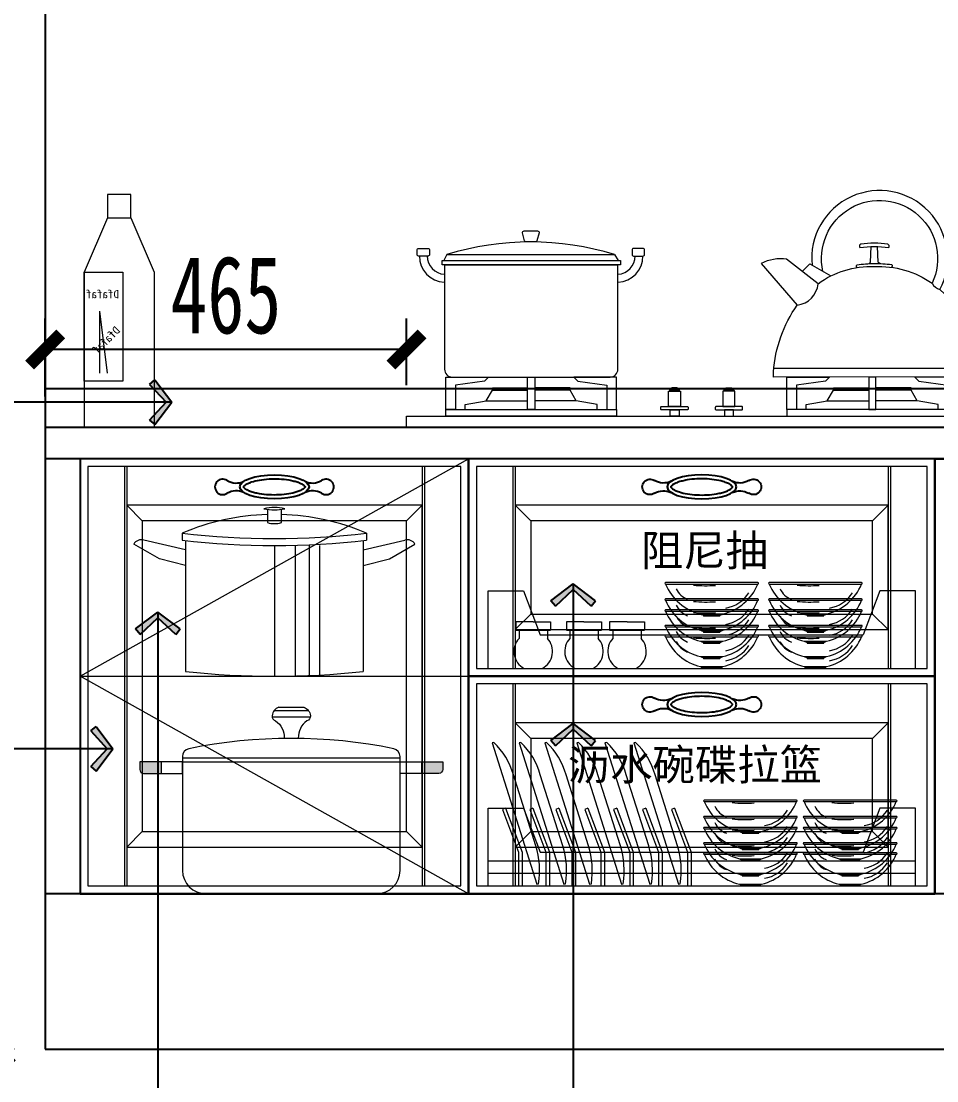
# Model space of a CAD drawing. Header units: millimetres. Extents: x 3104083 to 3173399, y -3165492 to -3044687.
# Drawn here: x 3114856 to 3116034, y -3121134 to -3119770 of the extents above; entities that cross this region are included whole.
import ezdxf

# ---------------------------------------------------------------- set-up
doc = ezdxf.new("R2010")
doc.units = ezdxf.units.MM
doc.header["$LTSCALE"] = 500
doc.header["$MEASUREMENT"] = 0
doc.header["$PDMODE"] = 2
doc.linetypes.add('ACAD_ISO03W100', pattern=[30, 12, -18])
doc.layers.get('0').update_dxf_attribs({"linetype": 'CONTINUOUS'})
doc.layers.get('DEFPOINTS').update_dxf_attribs({"linetype": 'CONTINUOUS'})
for name, color, linetype in [('D-节点尺寸', 5, 'CONTINUOUS'), ('W-基础引线', 35, 'CONTINUOUS'), ('ZB_厨柜', 7, 'CONTINUOUS'), ('台面', 4, 'CONTINUOUS'), ('柜体', 2, 'CONTINUOUS')]:
    doc.layers.add(name, color=color, linetype=linetype)
for name, color, linetype, lineweight in [('墙体', 6, 'CONTINUOUS', 25), ('家具1', 65, 'CONTINUOUS', 9), ('电器', 85, 'CONTINUOUS', 15), ('辅助线', 252, 'CONTINUOUS', 13)]:
    doc.layers.add(name, color=color, linetype=linetype, lineweight=lineweight)
doc.styles.add('DIM', font='SimSun.ttf', dxfattribs={"width": 0.7})
doc.styles.add('STYLE1', font='SimSun.ttf')
doc.styles.add('ZB_宋体', font='SimSun.ttf', dxfattribs={"height": 80})
doc.dimstyles.new('40', dxfattribs={"dimscale": 40, "dimtxt": 2.5, "dimasz": 1, "dimexe": 1, "dimexo": 1, "dimgap": 0.5, "dimtad": 1, "dimdec": 0, "dimzin": 0, "dimdsep": 46, "dimtxsty": 'DIM', "dimblk": 'ARCHTICK', "dimcen": 0, "dimclrd": 5, "dimclre": 5, "dimclrt": 35, "dimadec": 0, "dimazin": 0, "dimtfac": 0.5, "dimtdec": 0, "dimtix": 1, "dimtmove": 2, "dimatfit": 2, "dimldrblk": 'A', "dimfxl": 0, "dimtolj": 1, "dimtzin": 0, "dimlwd": -1, "dimlwe": -1, "dimarcsym": 0})
doc.dimstyles.new('基础引线', dxfattribs={"dimtxt": 3, "dimasz": 0.7, "dimexe": 2, "dimexo": 6, "dimgap": 1, "dimtad": 1, "dimdec": 0, "dimdsep": 46, "dimtxsty": 'Standard', "dimblk1": 'A', "dimblk2": 'A', "dimsah": 1, "dimcen": 3, "dimdle": 200, "dimclrd": 256, "dimclre": 256, "dimclrt": 2, "dimadec": 0, "dimazin": 0, "dimtfac": 1, "dimtdec": 0, "dimtix": 1, "dimtmove": 1, "dimatfit": 3, "dimldrblk": 'A', "dimfxl": 0, "dimtvp": 1, "dimtolj": 1, "dimtzin": 0, "dimarcsym": 0})

# ---------------------------------------------------------------- blocks, each defined once
blk = doc.blocks.new('双灶具立面')
at = {"layer": '电器'}
for p, q in [((216302.5, -105478.6), (216298.7, -105486.2)), ((216302.5, -105478.6), (216518.5, -105478.6)), ((216518.5, -105478.6), (216523, -105486.2)), ((216299.6, -105491.9), (216299.6, -105626.2)), ((216299.6, -105491.9), (216522.7, -105491.9)), ((216522.7, -105626.2), (216522.7, -105491.9)), ((216760.1, -105500.3), (216769.6, -105490.5)), ((216769.6, -105490.5), (216797, -105506)), ((216309.6, -105636.2), (216512.7, -105636.2)), ((216723.4, -105624.8), (216977.5, -105624.8)), ((216353.3, -105666.7), (216406.6, -105666.7)), ((216469.1, -105666.7), (216415.8, -105666.7)), ((216792.2, -105666.7), (216845.5, -105666.7)), ((216908, -105666.7), (216854.6, -105666.7))]:
    blk.add_line(p, q, dxfattribs=at)
for points in [[(216786.7, -105500.2, -1.405435), (216927.1, -105515.6, 0.16979), (216937.3, -105523.7, 1.338865), (216772.6, -105492.2, 1.385235)], [(216845.6, -105490.4, 0.05089), (216847.7, -105488.5), (216848.5, -105468.2)], [(216859.7, -105490.2, -0.046424), (216857.8, -105488.5), (216857, -105468.2)], [(216780.4, -105516.1), (216739.9, -105484.5, 0.158704), (216707.2, -105490.2), (216753.6, -105543.6)], [(216780.4, -105516.1, -0.168283), (216852.7, -105494.1, -0.168061), (216927.1, -105515.6, -0.168061)], [(216830.5, -105495.4, -0.40785), (216830.5, -105491.8, -0.035387), (216852.7, -105490.2, -0.037521), (216875, -105491.4, -0.40785), (216875, -105495)], [(216937.3, -105523.7, -0.251111), (216977.1, -105636, -0.251111)], [(216977.1, -105636), (216723, -105636.3), (216723, -105629.6, -0.137974), (216753.6, -105543.6)]]:
    blk.add_lwpolyline(points, format="xyb", dxfattribs=at)
for points in [[(216401.9, -105448.1), (216419.3, -105448.1, -0.493574), (216421.3, -105450.7), (216418.5, -105460.8, -0.339069), (216416.6, -105462.3), (216404.4, -105462.3, -0.344102), (216402.5, -105460.8), (216400, -105450.6, -0.487982)], [(216266.2, -105470.8), (216278.4, -105470.8, -0.414214), (216280.4, -105472.8), (216280.4, -105478.5, -0.414214), (216278.4, -105480.5), (216266.2, -105480.5, -0.414214), (216264.2, -105478.5), (216264.2, -105472.8, -0.414214)], [(216555.1, -105470.8), (216542.9, -105470.8, 0.414214), (216540.9, -105472.8), (216540.9, -105478.5, 0.414214), (216542.9, -105480.5), (216555.1, -105480.5, 0.414214), (216557.1, -105478.5), (216557.1, -105472.8, 0.414214)], [(216871.4, -105469.5, 0.402537), (216870.3, -105465.1, 0.067385), (216835.2, -105465.1, 0.402537), (216834.1, -105469.5, -0.07149)], [(216578.9, -105674.3), (216612.1, -105674.3, -0.414214), (216613.1, -105675.3), (216613.1, -105677.5, -0.414214), (216612.1, -105678.5), (216578.9, -105678.5, -0.414214), (216577.9, -105677.5), (216577.9, -105675.3, -0.414214)], [(216682.3, -105674.3), (216649.1, -105674.3, 0.414214), (216648.1, -105675.3), (216648.1, -105677.5, 0.414214), (216649.1, -105678.5), (216682.3, -105678.5, 0.414214), (216683.3, -105677.5), (216683.3, -105675.3, 0.414214)]]:
    blk.add_lwpolyline(points, format="xyb", close=True, dxfattribs=at)
for points in [[(216296.4, -105486.2), (216525.9, -105486.2), (216525.9, -105491.9), (216296.4, -105491.9)], [(216406.6, -105636.2), (216415.8, -105636.2), (216415.8, -105678), (216406.6, -105678)], [(216854.6, -105636.2), (216845.5, -105636.2), (216845.5, -105678), (216854.6, -105678)], [(216589.3, -105653.3), (216601.9, -105653.3), (216598.9, -105650), (216592.3, -105650)], [(216672, -105653.3), (216659.3, -105653.3), (216662.3, -105650), (216669, -105650)], [(216587.8, -105654.3), (216603.4, -105654.3), (216603.4, -105674.3), (216587.8, -105674.3)], [(216589.3, -105654.3), (216601.9, -105654.3), (216601.9, -105653.3), (216589.3, -105653.3)], [(216673.4, -105654.3), (216657.9, -105654.3), (216657.9, -105674.3), (216673.4, -105674.3)], [(216672, -105654.3), (216659.3, -105654.3), (216659.3, -105653.3), (216672, -105653.3)], [(216301.2, -105678), (216521.1, -105678), (216521.1, -105686.5), (216301.2, -105686.5)], [(216589.8, -105678.5), (216601.4, -105678.5), (216601.4, -105686.5), (216589.8, -105686.5)], [(216671.4, -105678.5), (216659.9, -105678.5), (216659.9, -105686.5), (216671.4, -105686.5)], [(216960, -105678), (216740.1, -105678), (216740.1, -105686.5), (216960, -105686.5)], [(216250.6, -105686.5), (217010.6, -105686.5), (217010.6, -105701.4), (216250.6, -105701.4)]]:
    blk.add_lwpolyline(points, close=True, dxfattribs=at)
for points in [[(216301.2, -105678), (216301.2, -105636.2), (216356.1, -105636.2), (216351.2, -105641.7), (216313.6, -105646.5), (216313.6, -105678), (216301.2, -105678)], [(216406.6, -105639.9), (216406.6, -105636.2), (216415.8, -105636.2), (216415.8, -105639.9), (216415.8, -105675.8)], [(216521.1, -105678), (216521.1, -105636.2), (216466.2, -105636.2), (216471.2, -105641.7), (216508.7, -105646.5), (216508.7, -105678), (216521.1, -105678)], [(216740.1, -105678), (216740.1, -105636.2), (216795, -105636.2), (216790.1, -105641.7), (216752.5, -105646.5), (216752.5, -105678), (216740.1, -105678)], [(216854.6, -105639.9), (216854.6, -105636.2), (216845.5, -105636.2), (216845.5, -105639.9), (216845.5, -105675.8)], [(216960, -105678), (216960, -105636.2), (216905.1, -105636.2), (216910.1, -105641.7), (216947.6, -105646.5), (216947.6, -105678), (216960, -105678)], [(216361.2, -105653), (216361.2, -105650), (216406.6, -105650)], [(216461.2, -105653), (216461.2, -105650), (216415.8, -105650)], [(216800.1, -105653), (216800.1, -105650), (216845.5, -105650)], [(216900.1, -105653), (216900.1, -105650), (216854.6, -105650)], [(216326.2, -105678), (216326.2, -105671.5), (216353.3, -105666.7), (216361.2, -105653), (216406.6, -105653)], [(216496.2, -105678), (216496.2, -105671.5), (216469.1, -105666.7), (216461.2, -105653), (216415.8, -105653)], [(216765.1, -105678), (216765.1, -105671.5), (216792.2, -105666.7), (216800.1, -105653), (216845.5, -105653)], [(216935.1, -105678), (216935.1, -105671.5), (216908, -105666.7), (216900.1, -105653), (216854.6, -105653)]]:
    blk.add_lwpolyline(points, dxfattribs=at)
for centre, radius, start, end in [((216410.5, -105827), 364.7, 72.7789, 107.2211), ((216300.8, -105480.6), 33.5, 179.7296, 267.0806), ((216300.8, -105480.5), 23.5, 179.8175, 267.062), ((216521.5, -105480.5), 23.5, 272.938, 0.1825), ((216521.5, -105480.6), 33.5, 272.9194, 0.2704), ((216750, -105513.4), 30.5, 276.759, 354.9341), ((216309.6, -105626.2), 10, 180, 270), ((216512.7, -105626.2), 10, 270, 0)]:
    blk.add_arc(centre, radius, start, end, dxfattribs=at)
blk = doc.blocks.new('182')
at = {"layer": 'ZB_厨柜', "color": 253}
for centre, radius, start, end in [((71329.5, -32480.6), 10, 55.1094, 304.8906), ((71346.9, -32452.8), 22.8, 239.4342, 295.2951), ((71445.2, -32452.8), 22.8, 244.7079, 300.5688), ((71462.5, -32480.6), 10, 234.9056, 124.8807), ((71346.9, -32508.5), 22.8, 64.7049, 120.5658), ((71445.2, -32508.4), 22.8, 59.4372, 115.298)]:
    blk.add_arc(centre, radius, start, end, dxfattribs=at)
blk.add_ellipse((71396, -32480.6), major_axis=(-44.6, 0), ratio=0.345562, dxfattribs=at)
blk.add_open_spline([(71356.4, -32480.6), (71356.4, -32480.6), (71356.4, -32480.7), (71356.4, -32480.8), (71356.5, -32480.9), (71356.7, -32481.3), (71356.8, -32481.5), (71357.3, -32482), (71357.5, -32482.3), (71358.6, -32483.2), (71359.5, -32483.8), (71361.9, -32485.1), (71363.4, -32485.8), (71366.6, -32487), (71368.5, -32487.6), (71372.5, -32488.6), (71374.6, -32489.1), (71380.7, -32490.1), (71384.9, -32490.6), (71393.4, -32491.1), (71397.8, -32491.1), (71406.4, -32490.7), (71410.6, -32490.2), (71418.3, -32489), (71421.8, -32488.1), (71426.8, -32486.5), (71428.6, -32485.8), (71431.5, -32484.4), (71432.7, -32483.7), (71434.2, -32482.6), (71434.6, -32482.2), (71435.2, -32481.5), (71435.4, -32481.2), (71435.6, -32480.9), (71435.6, -32480.8), (71435.7, -32480.6), (71435.7, -32480.6), (71435.7, -32480.6), (71435.7, -32480.5), (71435.6, -32480.4), (71435.6, -32480.2), (71435.3, -32479.9), (71435.2, -32479.7), (71434.7, -32479.2), (71434.5, -32478.9), (71433.4, -32478), (71432.4, -32477.3), (71429.9, -32476), (71428.5, -32475.3), (71425.1, -32474.1), (71423.2, -32473.5), (71419.1, -32472.5), (71416.9, -32472), (71410.7, -32471), (71406.5, -32470.6), (71397.9, -32470.1), (71393.5, -32470.1), (71384.9, -32470.6), (71380.8, -32471.1), (71373.1, -32472.4), (71369.6, -32473.3), (71364.7, -32474.9), (71363.1, -32475.6), (71360.3, -32476.9), (71359.2, -32477.6), (71357.8, -32478.7), (71357.4, -32479.1), (71356.8, -32479.8), (71356.6, -32480), (71356.5, -32480.4), (71356.4, -32480.5), (71356.4, -32480.6), (71356.4, -32480.6), (71356.4, -32480.6)], degree=3, knots=[0, 0, 0, 0, 0.09599, 0.09599, 0.19198, 0.19198, 0.28797, 0.28797, 0.38396, 0.38396, 0.56459, 0.56459, 0.74522, 0.74522, 0.92585, 0.92585, 1.10648, 1.10648, 1.409669, 1.409669, 1.712859, 1.712859, 2.016048, 2.016048, 2.319237, 2.319237, 2.516071, 2.516071, 2.712905, 2.712905, 2.839586, 2.839586, 2.966267, 2.966267, 3.06056, 3.06056, 3.154854, 3.154854, 3.249148, 3.249148, 3.343442, 3.343442, 3.437735, 3.437735, 3.532029, 3.532029, 3.714701, 3.714701, 3.897373, 3.897373, 4.080045, 4.080045, 4.262717, 4.262717, 4.567087, 4.567087, 4.871458, 4.871458, 5.175828, 5.175828, 5.480199, 5.480199, 5.672389, 5.672389, 5.86458, 5.86458, 5.989753, 5.989753, 6.114926, 6.114926, 6.208858, 6.208858, 6.283185, 6.283185, 6.283185, 6.283185], dxfattribs=at)
blk = doc.blocks.new('_ArchTick')
at = {"color": 0, "linetype": 'ByBlock', "const_width": 0.4}
blk.add_lwpolyline([(-0.5, -0.5), (0.5, 0.5)], dxfattribs=at)
blk = doc.blocks.new('*D1733')
at = {"layer": 'D-节点尺寸', "color": 5, "ltscale": 100}
for p, q in [((3114846.8, -3119593.4), (3114783.4, -3119593.4)), ((3114823.4, -3119593.4), (3114823.4, -3121093.4)), ((3114846.8, -3121093.4), (3114783.4, -3121093.4))]:
    blk.add_line(p, q, dxfattribs=at)
at = {"layer": 'DEFPOINTS', "color": 0, "ltscale": 100}
for p in [(3114886.8, -3119593.4), (3114823.4, -3121093.4), (3114886.8, -3121093.4)]:
    blk.add_point(p, dxfattribs=at)
at = {"layer": 'D-节点尺寸', "color": 5, "ltscale": 100, "xscale": 40, "yscale": 40, "zscale": 40}
for p, rotation in [((3114823.4, -3119593.4), 90), ((3114823.4, -3121093.4), 270)]:
    blk.add_blockref('_ArchTick', p, dxfattribs=dict(at, rotation=rotation))
at = {"layer": 'D-节点尺寸', "color": 35, "ltscale": 100, "insert": (3114753.4, -3120343.4), "char_height": 100, "attachment_point": 5, "rotation": 90, "style": 'DIM'}
blk.add_mtext('\\A1;1500', dxfattribs=at)
blk = doc.blocks.new('A')
for p, q in [((-1.435, 1.148), (-1.09, 1.437)), ((-1.09, 1.437), (0, 0)), ((-1.435, 1.148), (-0.369, 0)), ((-0.369, 0), (-2.127, 0)), ((-1.435, -1.148), (-0.369, 0)), ((-1.09, -1.437), (0, 0)), ((-1.435, -1.148), (-1.09, -1.437))]:
    blk.add_line(p, q)
for points in [[(-1.435, 1.148), (-1.09, 1.437), (-0.369, 0), (0, 0)], [(-1.435, -1.148), (-1.09, -1.437), (-0.369, 0), (0, 0)]]:
    blk.add_solid(points)
blk = doc.blocks.new('*D1734')
at = {"layer": 'D-节点尺寸', "color": 5, "ltscale": 100}
for p, q in [((3114886.8, -3120253.4), (3114886.8, -3120152.8)), ((3115351.8, -3120238.5), (3115351.8, -3120152.8)), ((3115351.8, -3120192.8), (3114886.8, -3120192.8))]:
    blk.add_line(p, q, dxfattribs=at)
at = {"layer": 'DEFPOINTS', "color": 0, "ltscale": 100}
for p in [(3114886.8, -3120192.8), (3115351.8, -3120278.5), (3114886.8, -3120293.4)]:
    blk.add_point(p, dxfattribs=at)
at = {"layer": 'D-节点尺寸', "color": 5, "ltscale": 100, "xscale": 40, "yscale": 40, "zscale": 40, "rotation": 180}
blk.add_blockref('_ArchTick', (3114886.8, -3120192.8), dxfattribs=at)
at = {"layer": 'D-节点尺寸', "color": 5, "ltscale": 100, "xscale": 40, "yscale": 40, "zscale": 40}
blk.add_blockref('_ArchTick', (3115351.8, -3120192.8), dxfattribs=at)
at = {"layer": 'D-节点尺寸', "color": 35, "ltscale": 100, "insert": (3115119.3, -3120122.8), "char_height": 100, "attachment_point": 5, "style": 'DIM'}
blk.add_mtext('\\A1;465', dxfattribs=at)
blk = doc.blocks.new('rewrw')
at = {"layer": '电器'}
for p, q in [((253217.7, -109583.3), (253217.7, -109483.3)), ((253217.7, -109483.3), (253263.5, -109483.3)), ((253240.3, -109483.3), (253236.2, -109484.8)), ((253240.3, -109483.3), (253261.6, -109539.9)), ((253263.5, -109483.3), (253284.8, -109539.9)), ((253275.4, -109483.3), (253271.4, -109484.8)), ((253275.4, -109483.3), (253296.8, -109539.9)), ((253309, -109483.3), (253304.9, -109484.8)), ((253309, -109483.3), (253330.3, -109539.9)), ((253346.2, -109483.3), (253342.1, -109484.8)), ((253346.2, -109483.3), (253367.5, -109539.9)), ((253383.4, -109483.3), (253379.3, -109484.8)), ((253383.4, -109483.3), (253404.7, -109539.9)), ((253420.6, -109483.3), (253416.5, -109484.8)), ((253420.6, -109483.3), (253441.9, -109539.9)), ((253457.8, -109483.3), (253453.7, -109484.8)), ((253457.8, -109483.3), (253479.1, -109539.9)), ((253496.1, -109474.6), (253614.9, -109474.6)), ((253624.4, -109474.6), (253743.2, -109474.6)), ((253722, -109483.3), (253700.6, -109539.9)), ((253767.7, -109483.3), (253722, -109483.3)), ((253767.7, -109583.3), (253767.7, -109483.3)), ((253236.2, -109484.8), (253257, -109539.9)), ((253271.4, -109484.8), (253292.2, -109539.9)), ((253304.9, -109484.8), (253325.7, -109539.9)), ((253342.1, -109484.8), (253362.9, -109539.9)), ((253379.3, -109484.8), (253400.1, -109539.9)), ((253416.5, -109484.8), (253437.3, -109539.9)), ((253453.7, -109484.8), (253474.5, -109539.9)), ((253496.1, -109495.6), (253614.9, -109495.6)), ((253624.4, -109495.6), (253743.2, -109495.6)), ((253496.1, -109509.7), (253614.9, -109509.7)), ((253624.4, -109509.7), (253743.2, -109509.7)), ((253541.2, -109513.1), (253569.8, -109513.1)), ((253544.6, -109514.3), (253566.4, -109514.3)), ((253544.9, -109515.5), (253566.1, -109515.5)), ((253669.5, -109513.1), (253698.1, -109513.1)), ((253672.9, -109514.3), (253694.7, -109514.3)), ((253673.2, -109515.5), (253694.4, -109515.5)), ((253496.1, -109529.5), (253614.9, -109529.5)), ((253541.2, -109534.1), (253569.8, -109534.1)), ((253544.6, -109535.3), (253566.4, -109535.3)), ((253544.9, -109536.5), (253566.1, -109536.5)), ((253624.4, -109529.5), (253743.2, -109529.5)), ((253669.5, -109534.1), (253698.1, -109534.1)), ((253672.9, -109535.3), (253694.7, -109535.3)), ((253673.2, -109536.5), (253694.4, -109536.5)), ((253767.7, -109551.5), (253217.7, -109551.5)), ((253257, -109539.9), (253257, -109583.3)), ((253261.6, -109539.9), (253261.6, -109583.3)), ((253284.8, -109539.9), (253700.6, -109539.9)), ((253292.2, -109539.9), (253292.2, -109583.3)), ((253296.8, -109539.9), (253296.8, -109583.3)), ((253325.7, -109539.9), (253325.7, -109583.3)), ((253330.3, -109539.9), (253330.3, -109583.3)), ((253362.9, -109539.9), (253362.9, -109583.3)), ((253367.5, -109539.9), (253367.5, -109583.3)), ((253400.1, -109539.9), (253400.1, -109583.3)), ((253404.7, -109539.9), (253404.7, -109583.3)), ((253437.3, -109539.9), (253437.3, -109583.3)), ((253441.9, -109539.9), (253441.9, -109583.3)), ((253474.5, -109539.9), (253474.5, -109583.3)), ((253479.1, -109539.9), (253479.1, -109583.3)), ((253496.1, -109542.4), (253614.9, -109542.4)), ((253541.2, -109548.2), (253569.8, -109548.2)), ((253544.6, -109549.4), (253566.4, -109549.4)), ((253544.9, -109550.6), (253566.1, -109550.6)), ((253624.4, -109542.4), (253743.2, -109542.4)), ((253669.5, -109548.2), (253698.1, -109548.2)), ((253672.9, -109549.4), (253694.7, -109549.4)), ((253673.2, -109550.6), (253694.4, -109550.6)), ((253217.7, -109567), (253767.7, -109567)), ((253541.2, -109568), (253569.8, -109568)), ((253544.6, -109569.2), (253566.4, -109569.2)), ((253544.9, -109570.4), (253566.1, -109570.4)), ((253669.5, -109568), (253698.1, -109568)), ((253672.9, -109569.2), (253694.7, -109569.2)), ((253673.2, -109570.4), (253694.4, -109570.4)), ((253217.7, -109583.3), (253767.7, -109583.3)), ((253541.2, -109580.9), (253569.8, -109580.9)), ((253544.6, -109582.1), (253566.4, -109582.1)), ((253544.9, -109583.3), (253566.1, -109583.3)), ((253669.5, -109580.9), (253698.1, -109580.9)), ((253672.9, -109582.1), (253694.7, -109582.1)), ((253673.2, -109583.3), (253694.4, -109583.3))]:
    blk.add_line(p, q, dxfattribs=at)
at = {"layer": '电器', "ltscale": 4}
for points in [[(253279.2, -109531.7), (253250.3, -109440.3, 0.131951), (253225.2, -109398.4), (253222.9, -109399.1), (253280.5, -109581.1), (253282.8, -109580.4, 0.113943)], [(253314, -109531.7), (253285, -109440.3, 0.131951), (253260, -109398.4), (253257.7, -109399.1), (253315.3, -109581.1), (253317.6, -109580.4, 0.113943)], [(253347.1, -109531.7), (253318.2, -109440.3, 0.131951), (253293.1, -109398.4), (253290.8, -109399.1), (253348.4, -109581.1), (253350.7, -109580.4, 0.113943)], [(253388.1, -109531.7), (253359.1, -109440.3, 0.131951), (253334.1, -109398.4), (253331.8, -109399.1), (253389.4, -109581.1), (253391.7, -109580.4, 0.113943)], [(253424.5, -109531.7), (253395.6, -109440.3, 0.131951), (253370.6, -109398.4), (253368.2, -109399.1), (253425.9, -109581.1), (253428.2, -109580.4, 0.113943)], [(253461.6, -109531.7), (253432.7, -109440.3, 0.131951), (253407.6, -109398.4), (253405.3, -109399.1), (253462.9, -109581.1), (253465.2, -109580.4, 0.113943)]]:
    blk.add_lwpolyline(points, format="xyb", close=True, dxfattribs=at)
at = {"layer": '电器'}
for points in [[(253566.1, -109515.5, 0.33417), (253566.1, -109514.3, 0.171989), (253569.8, -109513.1, 0.243335), (253614.9, -109474.6, 1), (253614.9, -109472.8), (253496.1, -109472.8, 1), (253496.1, -109474.6, 0.243335), (253541.2, -109513.1, 0.171989), (253544.9, -109514.3, 0.33417), (253544.9, -109515.5)], [(253694.4, -109515.5, 0.33417), (253694.4, -109514.3, 0.171989), (253698.1, -109513.1, 0.243335), (253743.2, -109474.6, 1), (253743.2, -109472.8), (253624.4, -109472.8, 1), (253624.4, -109474.6, 0.243335), (253669.5, -109513.1, 0.171989), (253673.2, -109514.3, 0.33417), (253673.2, -109515.5)], [(253566.1, -109536.5, 0.33417), (253566.1, -109535.3, 0.171989), (253569.8, -109534.1, 0.243335), (253614.9, -109495.6, 1), (253614.9, -109493.8), (253496.1, -109493.8, 1), (253496.1, -109495.6, 0.243335), (253541.2, -109534.1, 0.171989), (253544.9, -109535.3, 0.33417), (253544.9, -109536.5)], [(253694.4, -109536.5, 0.33417), (253694.4, -109535.3, 0.171989), (253698.1, -109534.1, 0.243335), (253743.2, -109495.6, 1), (253743.2, -109493.8), (253624.4, -109493.8, 1), (253624.4, -109495.6, 0.243335), (253669.5, -109534.1, 0.171989), (253673.2, -109535.3, 0.33417), (253673.2, -109536.5)], [(253566.1, -109550.6, 0.33417), (253566.1, -109549.4, 0.171989), (253569.8, -109548.2, 0.243335), (253614.9, -109509.7, 1), (253614.9, -109507.9), (253496.1, -109507.9, 1), (253496.1, -109509.7, 0.243335), (253541.2, -109548.2, 0.171989), (253544.9, -109549.4, 0.33417), (253544.9, -109550.6)], [(253694.4, -109550.6, 0.33417), (253694.4, -109549.4, 0.171989), (253698.1, -109548.2, 0.243335), (253743.2, -109509.7, 1), (253743.2, -109507.9), (253624.4, -109507.9, 1), (253624.4, -109509.7, 0.243335), (253669.5, -109548.2, 0.171989), (253673.2, -109549.4, 0.33417), (253673.2, -109550.6)], [(253566.1, -109570.4, 0.33417), (253566.1, -109569.2, 0.171989), (253569.8, -109568, 0.243335), (253614.9, -109529.5, 1), (253614.9, -109527.7), (253496.1, -109527.7, 1), (253496.1, -109529.5, 0.243335), (253541.2, -109568, 0.171989), (253544.9, -109569.2, 0.33417), (253544.9, -109570.4)], [(253694.4, -109570.4, 0.33417), (253694.4, -109569.2, 0.171989), (253698.1, -109568, 0.243335), (253743.2, -109529.5, 1), (253743.2, -109527.7), (253624.4, -109527.7, 1), (253624.4, -109529.5, 0.243335), (253669.5, -109568, 0.171989), (253673.2, -109569.2, 0.33417), (253673.2, -109570.4)], [(253566.1, -109583.3, 0.33417), (253566.1, -109582.1, 0.171989), (253569.8, -109580.9, 0.243335), (253614.9, -109542.4, 1), (253614.9, -109540.6), (253496.1, -109540.6, 1), (253496.1, -109542.4, 0.243335), (253541.2, -109580.9, 0.171989), (253544.9, -109582.1, 0.33417), (253544.9, -109583.3)], [(253694.4, -109583.3, 0.33417), (253694.4, -109582.1, 0.171989), (253698.1, -109580.9, 0.243335), (253743.2, -109542.4, 1), (253743.2, -109540.6), (253624.4, -109540.6, 1), (253624.4, -109542.4, 0.243335), (253669.5, -109580.9, 0.171989), (253673.2, -109582.1, 0.33417), (253673.2, -109583.3)]]:
    blk.add_lwpolyline(points, format="xyb", dxfattribs=at)
for centre, radius, start, end in [((253533.3, -109470.2), 25.7, 204.0311, 250.0978), ((253548.3, -109306), 170.8, 264.5333, 273.9987), ((253661.7, -109470.2), 25.7, 204.0311, 250.0978), ((253676.6, -109306), 170.8, 264.5333, 273.9987), ((253548.3, -109327), 170.8, 264.5333, 273.9987), ((253566.5, -109462.5), 43.6, 279.2066, 327.6891), ((253676.6, -109327), 170.8, 264.5333, 273.9987), ((253694.8, -109462.5), 43.6, 279.2066, 327.6891), ((253533.3, -109491.2), 25.7, 204.0311, 250.0978), ((253548.3, -109341.1), 170.8, 264.5333, 273.9987), ((253566.5, -109483.5), 43.6, 279.2066, 327.6891), ((253661.7, -109491.2), 25.7, 204.0311, 250.0978), ((253676.6, -109341.1), 170.8, 264.5333, 273.9987), ((253694.8, -109483.5), 43.6, 279.2066, 327.6891), ((253533.3, -109505.2), 25.7, 204.0311, 250.0978), ((253555.9, -109504.9), 13.3, 314.8723, 321.8208), ((253566.5, -109497.6), 43.6, 279.2066, 327.6891), ((253661.7, -109505.2), 25.7, 204.0311, 250.0978), ((253684.2, -109504.9), 13.3, 314.8723, 321.8208), ((253694.8, -109497.6), 43.6, 279.2066, 327.6891), ((253533.3, -109525.1), 25.7, 204.0311, 250.0978), ((253548.3, -109360.9), 170.8, 264.5333, 273.9987), ((253555.9, -109525.9), 13.3, 314.8723, 321.8208), ((253661.7, -109525.1), 25.7, 204.0311, 250.0978), ((253676.6, -109360.9), 170.8, 264.5333, 273.9987), ((253684.2, -109525.9), 13.3, 314.8723, 321.8208), ((253533.3, -109538), 25.7, 204.0311, 250.0978), ((253548.3, -109373.8), 170.8, 264.5333, 273.9987), ((253555.9, -109540), 13.3, 314.8723, 321.8208), ((253566.5, -109517.4), 43.6, 279.2066, 327.6891), ((253661.7, -109538), 25.7, 204.0311, 250.0978), ((253676.6, -109373.8), 170.8, 264.5333, 273.9987), ((253684.2, -109540), 13.3, 314.8723, 321.8208), ((253694.8, -109517.4), 43.6, 279.2066, 327.6891), ((253566.5, -109530.3), 43.6, 279.2066, 327.6891), ((253694.8, -109530.3), 43.6, 279.2066, 327.6891), ((253555.9, -109559.9), 13.3, 314.8723, 321.8208), ((253684.2, -109559.9), 13.3, 314.8723, 321.8208), ((253555.9, -109572.7), 13.3, 314.8723, 321.8208), ((253684.2, -109572.7), 13.3, 314.8723, 321.8208)]:
    blk.add_arc(centre, radius, start, end, dxfattribs=at)
blk = doc.blocks.new('tgege')
at = {"layer": '电器'}
for p, q in [((253446.2, -109738), (253565, -109738)), ((253579.7, -109738), (253698.5, -109738)), ((253217.7, -109846.7), (253217.7, -109746.7)), ((253217.7, -109746.7), (253263.5, -109746.7)), ((253263.5, -109746.7), (253284.8, -109803.3)), ((253722, -109746.7), (253700.6, -109803.3)), ((253767.7, -109746.7), (253722, -109746.7)), ((253767.7, -109846.7), (253767.7, -109746.7)), ((253446.2, -109759), (253565, -109759)), ((253579.7, -109759), (253698.5, -109759)), ((253446.2, -109773.1), (253565, -109773.1)), ((253491.3, -109776.5), (253519.9, -109776.5)), ((253494.6, -109777.7), (253516.5, -109777.7)), ((253495, -109778.9), (253516.2, -109778.9)), ((253579.7, -109773.1), (253698.5, -109773.1)), ((253624.8, -109776.5), (253653.4, -109776.5)), ((253628.2, -109777.7), (253650, -109777.7)), ((253628.5, -109778.9), (253649.7, -109778.9)), ((253275.9, -109786.9), (253253.4, -109786.9)), ((253253.4, -109786.9), (253253.4, -109797.3)), ((253253.4, -109797.3), (253298.3, -109797.3)), ((253257.6, -109797.3), (253257.6, -109808)), ((253275.9, -109786.9), (253298.3, -109786.9)), ((253294.1, -109797.3), (253294.1, -109808)), ((253298.3, -109786.9), (253298.3, -109797.3)), ((253341.2, -109786.9), (253318.7, -109786.9)), ((253318.7, -109786.9), (253318.7, -109797.3)), ((253318.7, -109797.3), (253363.6, -109797.3)), ((253322.9, -109797.3), (253322.9, -109808)), ((253341.2, -109786.9), (253363.6, -109786.9)), ((253359.4, -109797.3), (253359.4, -109808)), ((253363.6, -109786.9), (253363.6, -109797.3)), ((253396.6, -109786.9), (253374.1, -109786.9)), ((253374.1, -109786.9), (253374.1, -109797.3)), ((253374.1, -109797.3), (253419, -109797.3)), ((253378.3, -109797.3), (253378.3, -109808)), ((253396.6, -109786.9), (253419, -109786.9)), ((253414.8, -109797.3), (253414.8, -109808)), ((253419, -109786.9), (253419, -109797.3)), ((253446.2, -109793), (253565, -109793)), ((253491.3, -109797.5), (253519.9, -109797.5)), ((253579.7, -109793), (253698.5, -109793)), ((253624.8, -109797.5), (253653.4, -109797.5)), ((253284.8, -109803.3), (253700.6, -109803.3)), ((253446.2, -109805.8), (253565, -109805.8)), ((253491.3, -109811.6), (253519.9, -109811.6)), ((253494.6, -109798.7), (253516.5, -109798.7)), ((253495, -109799.9), (253516.2, -109799.9)), ((253579.7, -109805.8), (253698.5, -109805.8)), ((253624.8, -109811.6), (253653.4, -109811.6)), ((253628.2, -109798.7), (253650, -109798.7)), ((253628.5, -109799.9), (253649.7, -109799.9)), ((253494.6, -109812.8), (253516.5, -109812.8)), ((253495, -109814), (253516.2, -109814)), ((253628.2, -109812.8), (253650, -109812.8)), ((253628.5, -109814), (253649.7, -109814)), ((253491.3, -109831.4), (253519.9, -109831.4)), ((253494.6, -109832.6), (253516.5, -109832.6)), ((253495, -109833.8), (253516.2, -109833.8)), ((253624.8, -109831.4), (253653.4, -109831.4)), ((253628.2, -109832.6), (253650, -109832.6)), ((253628.5, -109833.8), (253649.7, -109833.8)), ((253217.7, -109846.7), (253767.7, -109846.7)), ((253264.2, -109846.7), (253287.5, -109846.7)), ((253329.5, -109846.7), (253352.8, -109846.7)), ((253384.9, -109846.7), (253408.2, -109846.7)), ((253491.3, -109844.3), (253519.9, -109844.3)), ((253494.6, -109845.5), (253516.5, -109845.5)), ((253495, -109846.7), (253516.2, -109846.7)), ((253624.8, -109844.3), (253653.4, -109844.3)), ((253628.2, -109845.5), (253650, -109845.5)), ((253628.5, -109846.7), (253649.7, -109846.7))]:
    blk.add_line(p, q, dxfattribs=at)
for points in [[(253516.2, -109778.9, 0.33417), (253516.2, -109777.7, 0.171989), (253519.9, -109776.5, 0.243335), (253565, -109738, 1), (253565, -109736.2), (253446.2, -109736.2, 1), (253446.2, -109738, 0.243335), (253491.3, -109776.5, 0.171989), (253495, -109777.7, 0.33417), (253495, -109778.9)], [(253649.7, -109778.9, 0.33417), (253649.7, -109777.7, 0.171989), (253653.4, -109776.5, 0.243335), (253698.5, -109738, 1), (253698.5, -109736.2), (253579.7, -109736.2, 1), (253579.7, -109738, 0.243335), (253624.8, -109776.5, 0.171989), (253628.5, -109777.7, 0.33417), (253628.5, -109778.9)], [(253516.2, -109799.9, 0.33417), (253516.2, -109798.7, 0.171989), (253519.9, -109797.5, 0.243335), (253565, -109759, 1), (253565, -109757.2), (253446.2, -109757.2, 1), (253446.2, -109759, 0.243335), (253491.3, -109797.5, 0.171989), (253495, -109798.7, 0.33417), (253495, -109799.9)], [(253649.7, -109799.9, 0.33417), (253649.7, -109798.7, 0.171989), (253653.4, -109797.5, 0.243335), (253698.5, -109759, 1), (253698.5, -109757.2), (253579.7, -109757.2, 1), (253579.7, -109759, 0.243335), (253624.8, -109797.5, 0.171989), (253628.5, -109798.7, 0.33417), (253628.5, -109799.9)], [(253516.2, -109814, 0.33417), (253516.2, -109812.8, 0.171989), (253519.9, -109811.6, 0.243335), (253565, -109773.1, 1), (253565, -109771.3), (253446.2, -109771.3, 1), (253446.2, -109773.1, 0.243335), (253491.3, -109811.6, 0.171989), (253495, -109812.8, 0.33417), (253495, -109814)], [(253649.7, -109814, 0.33417), (253649.7, -109812.8, 0.171989), (253653.4, -109811.6, 0.243335), (253698.5, -109773.1, 1), (253698.5, -109771.3), (253579.7, -109771.3, 1), (253579.7, -109773.1, 0.243335), (253624.8, -109811.6, 0.171989), (253628.5, -109812.8, 0.33417), (253628.5, -109814)], [(253516.2, -109833.8, 0.33417), (253516.2, -109832.6, 0.171989), (253519.9, -109831.4, 0.243335), (253565, -109793, 1), (253565, -109791.2), (253446.2, -109791.2, 1), (253446.2, -109793, 0.243335), (253491.3, -109831.4, 0.171989), (253495, -109832.6, 0.33417), (253495, -109833.8)], [(253649.7, -109833.8, 0.33417), (253649.7, -109832.6, 0.171989), (253653.4, -109831.4, 0.243335), (253698.5, -109793, 1), (253698.5, -109791.2), (253579.7, -109791.2, 1), (253579.7, -109793, 0.243335), (253624.8, -109831.4, 0.171989), (253628.5, -109832.6, 0.33417), (253628.5, -109833.8)], [(253516.2, -109846.7, 0.33417), (253516.2, -109845.5, 0.171989), (253519.9, -109844.3, 0.243335), (253565, -109805.8, 1), (253565, -109804), (253446.2, -109804, 1), (253446.2, -109805.8, 0.243335), (253491.3, -109844.3, 0.171989), (253495, -109845.5, 0.33417), (253495, -109846.7)], [(253649.7, -109846.7, 0.33417), (253649.7, -109845.5, 0.171989), (253653.4, -109844.3, 0.243335), (253698.5, -109805.8, 1), (253698.5, -109804), (253579.7, -109804, 1), (253579.7, -109805.8, 0.243335), (253624.8, -109844.3, 0.171989), (253628.5, -109845.5, 0.33417), (253628.5, -109846.7)]]:
    blk.add_lwpolyline(points, format="xyb", dxfattribs=at)
for centre, radius, start, end in [((253498.4, -109569.4), 170.8, 264.5333, 273.9987), ((253631.9, -109569.4), 170.8, 264.5333, 273.9987), ((253483.4, -109733.6), 25.7, 204.0311, 250.0978), ((253516.6, -109725.9), 43.6, 279.2066, 327.6891), ((253617, -109733.6), 25.7, 204.0311, 250.0978), ((253650.1, -109725.9), 43.6, 279.2066, 327.6891), ((253483.4, -109754.6), 25.7, 204.0311, 250.0978), ((253498.4, -109590.4), 170.8, 264.5333, 273.9987), ((253516.6, -109746.9), 43.6, 279.2066, 327.6891), ((253617, -109754.6), 25.7, 204.0311, 250.0978), ((253631.9, -109590.4), 170.8, 264.5333, 273.9987), ((253650.1, -109746.9), 43.6, 279.2066, 327.6891), ((253483.4, -109768.6), 25.7, 204.0311, 250.0978), ((253498.4, -109604.5), 170.8, 264.5333, 273.9987), ((253506, -109768.3), 13.3, 314.8723, 321.8208), ((253516.6, -109761), 43.6, 279.2066, 327.6891), ((253617, -109768.6), 25.7, 204.0311, 250.0978), ((253631.9, -109604.5), 170.8, 264.5333, 273.9987), ((253639.5, -109768.3), 13.3, 314.8723, 321.8208), ((253650.1, -109761), 43.6, 279.2066, 327.6891), ((253498.4, -109624.3), 170.8, 264.5333, 273.9987), ((253506, -109789.3), 13.3, 314.8723, 321.8208), ((253631.9, -109624.3), 170.8, 264.5333, 273.9987), ((253639.5, -109789.3), 13.3, 314.8723, 321.8208), ((253275.9, -109824.8), 24.8, 137.3324, 241.9019), ((253275.9, -109824.8), 24.8, 298.0981, 42.6676), ((253341.2, -109824.8), 24.8, 137.3324, 241.9019), ((253341.2, -109824.8), 24.8, 298.0981, 42.6676), ((253396.6, -109824.8), 24.8, 137.3324, 241.9019), ((253396.6, -109824.8), 24.8, 298.0981, 42.6676), ((253483.4, -109788.5), 25.7, 204.0311, 250.0978), ((253483.4, -109801.4), 25.7, 204.0311, 250.0978), ((253498.4, -109637.2), 170.8, 264.5333, 273.9987), ((253506, -109803.4), 13.3, 314.8723, 321.8208), ((253516.6, -109780.8), 43.6, 279.2066, 327.6891), ((253617, -109788.5), 25.7, 204.0311, 250.0978), ((253617, -109801.4), 25.7, 204.0311, 250.0978), ((253631.9, -109637.2), 170.8, 264.5333, 273.9987), ((253639.5, -109803.4), 13.3, 314.8723, 321.8208), ((253650.1, -109780.8), 43.6, 279.2066, 327.6891), ((253516.6, -109793.7), 43.6, 279.2066, 327.6891), ((253650.1, -109793.7), 43.6, 279.2066, 327.6891), ((253506, -109823.3), 13.3, 314.8723, 321.8208), ((253639.5, -109823.3), 13.3, 314.8723, 321.8208), ((253506, -109836.1), 13.3, 314.8723, 321.8208), ((253639.5, -109836.1), 13.3, 314.8723, 321.8208)]:
    blk.add_arc(centre, radius, start, end, dxfattribs=at)

msp = doc.modelspace()

# ---------------------------------------------------------------- hatches: boundary and pattern name
at = {"layer": '电器'}
h = msp.add_hatch(color=256, dxfattribs=at)
h.paths.add_polyline_path([(3115008.402, -3120723.541), (3115008.402, -3120733.541, 0.41421356), (3115013.402, -3120738.541), (3115035.902, -3120738.541), (3115035.902, -3120723.541)])
h.paths.add_polyline_path([(3115370.902, -3120723.541), (3115370.902, -3120738.541), (3115393.402, -3120738.541, 0.41421356), (3115398.402, -3120733.541), (3115398.402, -3120723.541)])

# ---------------------------------------------------------------- linework, layer by layer
at = {"layer": '台面'}
for p, q in [((3116629.594, -3120243.366), (3114886.797, -3120243.366)), ((3116636.797, -3120293.366), (3114886.797, -3120293.366)), ((3116636.797, -3120333.366), (3114886.797, -3120333.366))]:
    msp.add_line(p, q, dxfattribs=at)
at = {"layer": '墙体'}
for p, q in [((3114886.797, -3118643.366), (3114886.797, -3121093.366)), ((3114886.797, -3121093.366), (3117236.797, -3121093.366))]:
    msp.add_line(p, q, dxfattribs=at)
at = {"layer": '家具1'}
for p, q in [((3115172.837, -3120398.465), (3115172.837, -3120415.603)), ((3115190.757, -3120415.603), (3115190.757, -3120398.465)), ((3115067.557, -3120450.793), (3115013.8, -3120438.202)), ((3115063.077, -3120429.3), (3115063.077, -3120438.377)), ((3115067.557, -3120438.878), (3115067.557, -3120607.127)), ((3115296.037, -3120450.793), (3115349.795, -3120438.202)), ((3115296.037, -3120438.878), (3115296.037, -3120607.127)), ((3115300.517, -3120429.3), (3115300.517, -3120438.377)), ((3115033.83, -3120462.328), (3115000.827, -3120443.439)), ((3115181.797, -3120445.116), (3115181.797, -3120613.366)), ((3115208.677, -3120445.116), (3115208.677, -3120613.366)), ((3115226.597, -3120445.116), (3115226.597, -3120613.366)), ((3115240.037, -3120445.116), (3115240.037, -3120613.366)), ((3115329.764, -3120462.328), (3115362.767, -3120443.439)), ((3115067.557, -3120470.753), (3115033.83, -3120462.328)), ((3115296.037, -3120470.753), (3115329.764, -3120462.328))]:
    msp.add_line(p, q, dxfattribs=at)
for centre, radius, start, end in [((3115181.797, -3120461.452), 65.169, 78.0984, 101.9016), ((3115181.797, -3120333.915), 65.169, 258.0984, 281.9016), ((3115181.797, -3120708.848), 303.713, 91.690559, 113.010221), ((3115181.797, -3120708.848), 303.713, 66.989779, 88.309441), ((3115181.797, -3120385.585), 31.327, 253.380344, 286.619656), ((3115010.597, -3120448.953), 11.218, 73.412075, 150.56121), ((3115181.797, -3119404.913), 1031.243, 263.389268, 276.610732), ((3115181.797, -3119395.953), 1049.163, 263.502672, 276.497328), ((3115352.997, -3120448.953), 11.218, 29.43879, 106.587925), ((3115181.797, -3119564.203), 1049.163, 263.748851, 276.251149)]:
    msp.add_arc(centre, radius, start, end, dxfattribs=at)
at = {"layer": '柜体'}
for p, q in [((3114931.797, -3120333.366), (3114931.797, -3120893.366)), ((3115431.797, -3120333.366), (3115431.797, -3120893.366)), ((3116031.797, -3120333.366), (3116031.797, -3120893.366)), ((3115431.797, -3120613.366), (3116031.797, -3120613.366)), ((3116656.797, -3120893.366), (3114886.797, -3120893.366))]:
    msp.add_line(p, q, dxfattribs=at)
for points in [[(3114931.797, -3120893.366), (3115431.797, -3120893.366), (3115431.797, -3120333.366), (3114931.797, -3120333.366)], [(3116281.797, -3120893.366), (3116031.797, -3120893.366), (3116031.797, -3120333.366), (3116281.797, -3120333.366)], [(3115431.797, -3120893.366), (3116031.797, -3120893.366), (3116031.797, -3120613.366), (3115431.797, -3120613.366)]]:
    msp.add_lwpolyline(points, close=True, dxfattribs=at)
at = {"layer": '电器'}
for p, q in [((3114966.949, -3119993.366), (3114966.949, -3120023.366)), ((3114996.949, -3119993.366), (3114966.949, -3119993.366)), ((3114996.949, -3120023.366), (3114996.949, -3119993.366)), ((3114966.949, -3120023.366), (3114936.949, -3120093.366)), ((3114966.949, -3120023.366), (3114996.949, -3120023.366)), ((3114996.949, -3120023.366), (3115026.949, -3120093.366)), ((3114936.949, -3120093.366), (3114986.949, -3120093.366)), ((3114936.949, -3120233.366), (3114936.949, -3120093.366)), ((3114936.949, -3120093.366), (3114936.949, -3120293.366)), ((3114986.949, -3120093.366), (3114986.949, -3120233.366)), ((3115026.949, -3120093.366), (3115026.949, -3120293.366)), ((3114966.949, -3120223.366), (3114956.949, -3120143.366)), ((3114956.949, -3120223.366), (3114956.949, -3120143.366)), ((3114986.949, -3120233.366), (3114936.949, -3120233.366)), ((3114936.949, -3120293.366), (3114986.949, -3120293.366)), ((3115026.949, -3120293.366), (3114976.949, -3120293.366)), ((3115181.646, -3120657.488), (3115225.437, -3120657.488)), ((3115187.566, -3120653.366), (3115219.516, -3120653.366)), ((3115178.918, -3120665.799), (3115228.283, -3120665.799)), ((3115036.041, -3120723.366), (3115036.041, -3120738.366)), ((3115063.541, -3120716.481), (3115063.541, -3120863.366)), ((3115063.541, -3120718.366), (3115343.541, -3120718.366)), ((3115063.541, -3120723.366), (3115343.541, -3120723.366)), ((3115343.541, -3120863.366), (3115343.541, -3120716.481)), ((3115371.041, -3120723.366), (3115371.041, -3120738.366)), ((3115093.541, -3120893.366), (3115313.541, -3120893.366)), ((3115103.389, -3120893.366), (3115124.486, -3120893.366))]:
    msp.add_line(p, q, dxfattribs=at)
for points in [[(3115187.566, -3120653.366, 0.29208493), (3115178.875, -3120664.149, 0.37301323), (3115183.401, -3120670.707, -0.25737311), (3115194.49, -3120693.097)], [(3115219.516, -3120653.366, -0.29208493), (3115228.207, -3120664.149, -0.37301323), (3115223.681, -3120670.707, 0.25737311), (3115212.592, -3120693.097)]]:
    msp.add_lwpolyline(points, format="xyb", dxfattribs=at)
for points in [[(3115013.541, -3120738.366), (3115063.541, -3120738.366), (3115063.541, -3120723.366), (3115008.541, -3120723.366), (3115008.541, -3120733.366, 0.41421356)], [(3115393.541, -3120738.366), (3115343.541, -3120738.366), (3115343.541, -3120723.366), (3115398.541, -3120723.366), (3115398.541, -3120733.366, -0.41421356)]]:
    msp.add_lwpolyline(points, format="xyb", close=True, dxfattribs=at)
for centre, radius, start, end in [((3115203.541, -3121354.199), 660.833, 78.478016, 101.521984), ((3115073.541, -3120716.481), 10, 101.521984, 180), ((3115333.541, -3120716.481), 10, 0, 78.478016), ((3115093.541, -3120863.366), 30, 180, 270), ((3115313.541, -3120863.366), 30, 270, 0)]:
    msp.add_arc(centre, radius, start, end, dxfattribs=at)
at = {"layer": '辅助线', "linetype": 'ACAD_ISO03W100'}
for p, q in [((3114931.797, -3120613.366), (3115431.797, -3120333.366)), ((3115431.797, -3120893.366), (3114931.797, -3120613.366)), ((3114931.797, -3120613.366), (3115431.797, -3120613.366))]:
    msp.add_line(p, q, dxfattribs=at)
at = {"layer": '辅助线', "color": 250}
for p, q in [((3114988.797, -3120343.366), (3114988.797, -3120883.366)), ((3115374.797, -3120343.366), (3115374.797, -3120883.366)), ((3115488.797, -3120343.366), (3115488.797, -3120603.366)), ((3115974.797, -3120343.366), (3115974.797, -3120603.366)), ((3115488.797, -3120623.366), (3115488.797, -3120883.366)), ((3115974.797, -3120623.366), (3115974.797, -3120883.366))]:
    msp.add_line(p, q, dxfattribs=at)
at = {"layer": '辅助线', "color": 252}
for p, q in [((3114991.797, -3120343.366), (3114991.797, -3120883.366)), ((3115371.797, -3120343.366), (3115371.797, -3120883.366)), ((3115491.797, -3120343.366), (3115491.797, -3120603.366)), ((3115971.797, -3120343.366), (3115971.797, -3120603.366)), ((3114991.797, -3120393.366), (3115011.797, -3120413.366)), ((3115371.797, -3120393.366), (3115351.797, -3120413.366)), ((3115491.797, -3120393.366), (3115511.797, -3120413.366)), ((3115971.797, -3120393.366), (3115951.797, -3120413.366)), ((3115511.797, -3120533.366), (3115491.797, -3120553.366)), ((3115951.797, -3120533.366), (3115971.797, -3120553.366)), ((3115491.797, -3120623.366), (3115491.797, -3120883.366)), ((3115971.797, -3120623.366), (3115971.797, -3120883.366)), ((3115491.797, -3120673.366), (3115511.797, -3120693.366)), ((3115971.797, -3120673.366), (3115951.797, -3120693.366)), ((3115011.797, -3120813.366), (3114991.797, -3120833.366)), ((3115351.797, -3120813.366), (3115371.797, -3120833.366)), ((3115511.797, -3120813.366), (3115491.797, -3120833.366)), ((3115951.797, -3120813.366), (3115971.797, -3120833.366)), ((3115951.797, -3120813.366), (3115971.797, -3120833.366))]:
    msp.add_line(p, q, dxfattribs=at)
at = {"layer": '辅助线', "color": 250}
for points in [[(3114941.797, -3120883.366), (3115421.797, -3120883.366), (3115421.797, -3120343.366), (3114941.797, -3120343.366)], [(3115441.797, -3120603.366), (3116021.797, -3120603.366), (3116021.797, -3120343.366), (3115441.797, -3120343.366)], [(3115441.797, -3120883.366), (3116021.797, -3120883.366), (3116021.797, -3120623.366), (3115441.797, -3120623.366)]]:
    msp.add_lwpolyline(points, close=True, dxfattribs=at)
at = {"layer": '辅助线', "color": 252}
for points in [[(3114991.797, -3120833.366), (3115371.797, -3120833.366), (3115371.797, -3120393.366), (3114991.797, -3120393.366)], [(3115491.797, -3120553.366), (3115971.797, -3120553.366), (3115971.797, -3120393.366), (3115491.797, -3120393.366)], [(3115011.797, -3120813.366), (3115351.797, -3120813.366), (3115351.797, -3120413.366), (3115011.797, -3120413.366)], [(3115511.797, -3120533.366), (3115951.797, -3120533.366), (3115951.797, -3120413.366), (3115511.797, -3120413.366)], [(3115491.797, -3120833.366), (3115971.797, -3120833.366), (3115971.797, -3120673.366), (3115491.797, -3120673.366)], [(3115511.797, -3120813.366), (3115951.797, -3120813.366), (3115951.797, -3120693.366), (3115511.797, -3120693.366)]]:
    msp.add_lwpolyline(points, close=True, dxfattribs=at)

# ---------------------------------------------------------------- block references
at = {"layer": 'ZB_厨柜', "color": 253}
for name, p in [('双灶具立面', (2899101.185, -3014591.999)), ('182', (3043785.765, -3087889.071))]:
    msp.add_blockref(name, p, dxfattribs=at)
at = {"layer": 'ZB_厨柜', "color": 253, "xscale": -1}
for p in [(3187127.829, -3087889.071), (3187127.829, -3088169.071)]:
    msp.add_blockref('182', p, dxfattribs=at)
at = {"layer": '柜体'}
for name, p in [('tgege', (2862239.065, -3010756.663)), ('rewrw', (2862239.065, -3011300.065))]:
    msp.add_blockref(name, p, dxfattribs=at)

# ---------------------------------------------------------------- texts
at = {"layer": 'ZB_厨柜', "color": 35, "char_height": 40, "width": 704.1536, "attachment_point": 1, "style": 'ZB_宋体'}
for s, insert in [('{\\fSimSun|b0|i0|c134|p54;阻尼抽}', (3115653.513, -3120431.437)), ('{\\fSimSun|b0|i0|c134|p54;沥水碗碟拉篮}', (3115559.351, -3120707.199))]:
    msp.add_mtext(s, dxfattribs=dict(at, insert=insert))
at = {"layer": '电器', "style": 'STYLE1', "text_generation_flag": 2}
msp.add_text('Dfafaf', height=10.368, dxfattribs=at).set_placement((3114981.841, -3120126.74))
msp.add_text('Dfafaf', height=10.368, rotation=45, dxfattribs=at).set_placement((3114984.008, -3120169.364))

# ---------------------------------------------------------------- dimensions: what is measured, and where the dimension line sits
at = {"layer": 'D-节点尺寸', "color": 251, "ltscale": 100}
dim = msp.add_linear_dim(base=(3114823.441, -3121093.366), p1=(3114886.797, -3119593.366), p2=(3114886.797, -3121093.366), angle=90, dimstyle='40', dxfattribs=at)
dim.commit()
dim.dimension.update_dxf_attribs({"geometry": '*D1733', "text_midpoint": (3114753.441, -3120343.366)})
dim = msp.add_linear_dim(base=(3114886.797, -3120192.844), p1=(3115351.829, -3120278.512), p2=(3114886.797, -3120293.366), dimstyle='40', dxfattribs=at)
dim.commit()
dim.dimension.update_dxf_attribs({"geometry": '*D1734', "text_midpoint": (3115119.313, -3120122.844)})

# ---------------------------------------------------------------- leaders
at = {"layer": 'W-基础引线'}
for points in [[(3115049.829, -3120260.598), (3114165.875, -3120260.598), (3114109.884, -3120260.598)], [(3115566.537, -3120494.519), (3115566.537, -3121810.818), (3115633.142, -3121810.818)], [(3115031.947, -3120530.774), (3115031.947, -3121941.993), (3114965.342, -3121941.993)], [(3114974.071, -3120706.79), (3114165.875, -3120706.79), (3114109.884, -3120706.79)], [(3115566.537, -3120674.318), (3115566.537, -3121942.131), (3115633.142, -3121942.131)]]:
    msp.add_leader(points, dimstyle='基础引线', override={"dimasz": 20}, dxfattribs=at)

doc.saveas('drawing.dxf')
